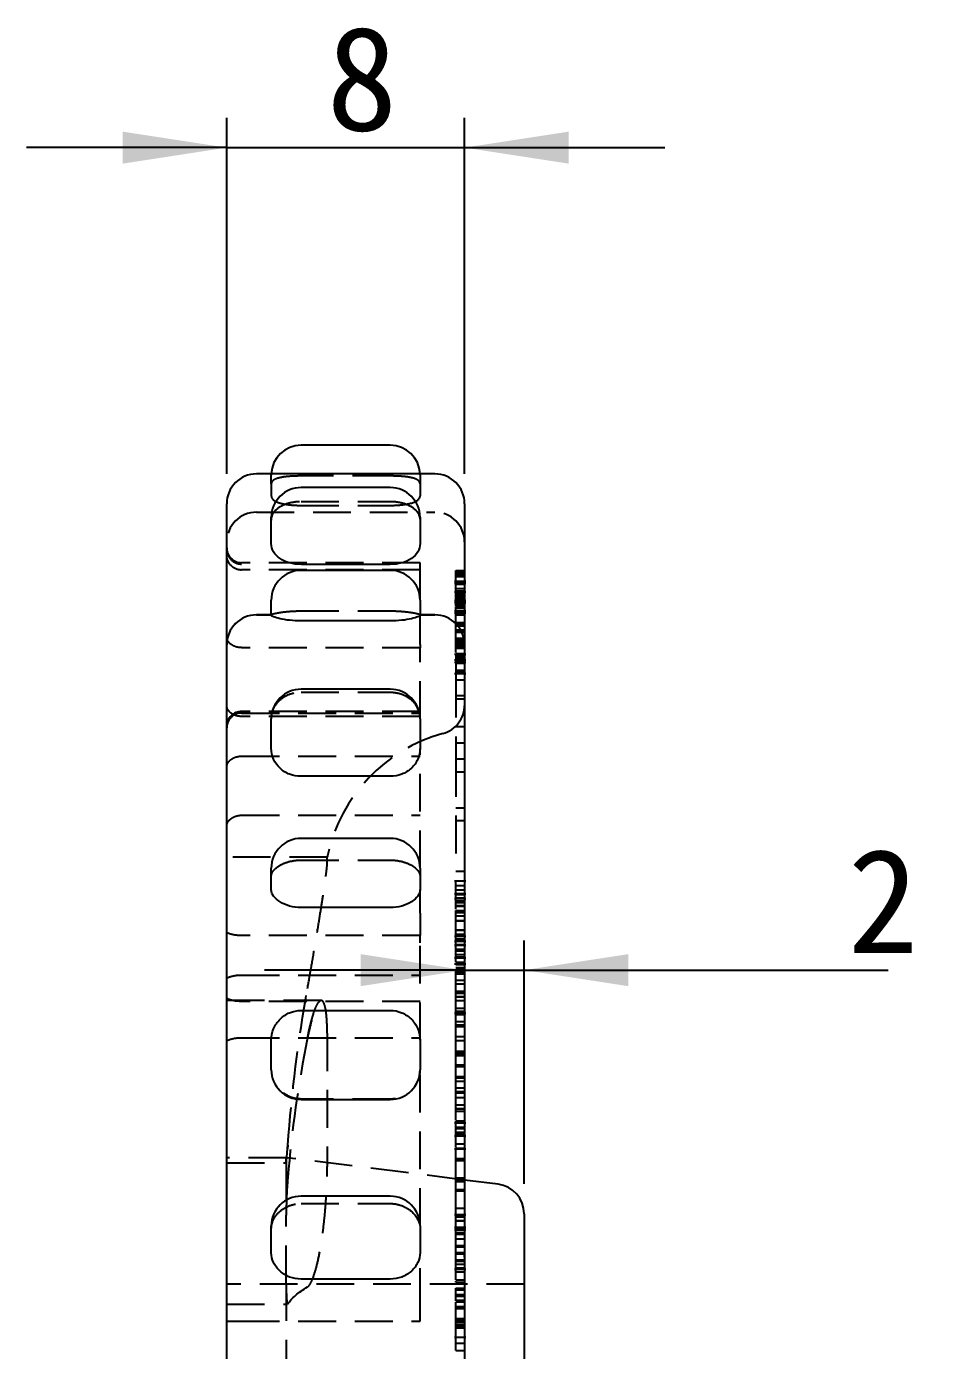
# Model space of a CAD drawing. Extents: x 2 to 295, y 1 to 209.
# Drawn here: x 204.65 to 234.91, y 118.83 to 163.33 of the extents above; entities that cross this region are included whole.
import ezdxf

# ---------------------------------------------------------------- set-up
doc = ezdxf.new("R2010")
doc.units = 0
doc.linetypes.add('SLD-实线', pattern=[0])
doc.linetypes.add('SLD-虚线', pattern=[1.905, 1.27, -0.635])
doc.layers.get('0').update_dxf_attribs({"linetype": 'CONTINUOUS'})
doc.layers.add('DIM', color=5, linetype='SLD-实线')
doc.styles.add('SLDTEXTSTYLE11', font='', dxfattribs={"width": 0.67})
doc.styles.add('SLDTEXTSTYLE12', font='')
doc.styles.get('SLDTEXTSTYLE11').set_extended_font_data('宋体')
doc.styles.get('SLDTEXTSTYLE12').set_extended_font_data('宋体')
doc.dimstyles.new('SLDDIMSTYLE2', dxfattribs={"dimtxt": 3.5, "dimasz": 3.5, "dimexe": 0, "dimexo": 0.0625, "dimgap": 0.875, "dimtad": 2, "dimrnd": 1e-09, "dimzin": 12, "dimdsep": 46, "dimtxsty": 'SLDTEXTSTYLE11', "dimsah": 1, "dimcen": 0.09, "dimadec": 0, "dimazin": 0, "dimtfac": 1, "dimtmove": 0, "dimatfit": 0, "dimfxl": 0, "dimtolj": 1, "dimtzin": 12, "dimarcsym": 0})

# ---------------------------------------------------------------- blocks, each defined once
blk = doc.blocks.new('_D_2')
at = {"layer": 'DIM'}
for p, q in [((211.379, 148.293), (211.379, 160.261)), ((219.379, 148.293), (219.379, 160.261)), ((211.379, 159.261), (204.649, 159.261)), ((211.379, 159.261), (219.379, 159.261)), ((219.379, 159.261), (226.11, 159.261))]:
    blk.add_line(p, q, dxfattribs=at)
for points in [[(211.379, 159.261), (207.879, 159.799), (207.879, 158.722)], [(219.379, 159.261), (222.879, 158.722), (222.879, 159.799)]]:
    blk.add_solid(points, dxfattribs=at)
at = {"layer": 'DIM', "insert": (214.738, 163.334), "char_height": 3.5, "attachment_point": 1, "style": 'SLDTEXTSTYLE12'}
blk.add_mtext('8', dxfattribs=at)
blk = doc.blocks.new('_D_3')
at = {"layer": 'DIM'}
for p, q in [((221.379, 124.425), (221.379, 132.613)), ((219.379, 131.613), (212.649, 131.613)), ((219.379, 131.613), (221.379, 131.613)), ((221.379, 131.613), (233.617, 131.613))]:
    blk.add_line(p, q, dxfattribs=at)
for points in [[(219.379, 131.613), (215.879, 132.151), (215.879, 131.074)], [(221.379, 131.613), (224.879, 131.074), (224.879, 132.151)]]:
    blk.add_solid(points, dxfattribs=at)
at = {"layer": 'DIM', "insert": (232.255, 135.686), "char_height": 3.5, "attachment_point": 1, "style": 'SLDTEXTSTYLE12'}
blk.add_mtext('2', dxfattribs=at)

msp = doc.modelspace()

# ---------------------------------------------------------------- linework, layer by layer
at = {"color": 7, "linetype": 'SLD-实线'}
for p, q in [((216.879, 149.261), (213.879, 149.261)), ((218.379, 148.293), (212.379, 148.293)), ((216.879, 147.834), (213.879, 147.834)), ((211.379, 145.722), (211.379, 147.293)), ((219.379, 147.293), (219.379, 145.722)), ((212.879, 145.95), (212.879, 146.834)), ((217.879, 146.834), (217.879, 145.95)), ((211.379, 142.553), (211.379, 145.722)), ((219.379, 145.722), (219.379, 142.553)), ((216.879, 145.251), (213.879, 145.251)), ((216.879, 145.052), (213.879, 145.052)), ((219.417, 144.321), (219.379, 144.321)), ((212.879, 143.535), (212.879, 144.052)), ((217.879, 144.052), (217.879, 143.535)), ((212.879, 143.553), (212.379, 143.553)), ((216.879, 143.351), (213.879, 143.351)), ((218.379, 143.553), (217.879, 143.553)), ((219.417, 143.681), (219.379, 143.681)), ((219.417, 143.608), (219.379, 143.608)), ((211.379, 139.346), (211.379, 142.552)), ((219.379, 142.679), (219.379, 142.611)), ((219.379, 142.552), (219.379, 139.346)), ((219.379, 142.044), (219.417, 142.044)), ((219.379, 141.97), (219.417, 141.97)), ((216.879, 141.055), (213.879, 141.055)), ((212.879, 139.069), (212.879, 140.055)), ((217.879, 140.055), (217.879, 139.069)), ((211.379, 133.635), (211.379, 139.346)), ((219.379, 139.346), (219.379, 133.635)), ((216.879, 138.128), (213.879, 138.128)), ((216.879, 136.042), (213.879, 136.042)), ((212.879, 134.309), (212.879, 135.042)), ((217.879, 135.042), (217.879, 134.309)), ((219.417, 134.168), (219.379, 134.168)), ((219.417, 134.009), (219.379, 134.009)), ((211.379, 129.001), (211.379, 133.635)), ((216.879, 133.715), (213.879, 133.715)), ((219.379, 133.635), (219.379, 129.001)), ((219.379, 132.75), (219.417, 132.75)), ((219.379, 132.591), (219.417, 132.591)), ((219.417, 132.016), (219.379, 132.016)), ((219.417, 131.812), (219.379, 131.812)), ((213.879, 130.259), (216.879, 130.259)), ((212.879, 128.265), (212.879, 129.256)), ((217.879, 129.256), (217.879, 128.265)), ((211.379, 121.88), (211.379, 129.001)), ((219.379, 129.001), (219.379, 121.88)), ((213.879, 127.265), (216.879, 127.265)), ((219.379, 126.485), (219.417, 126.485)), ((219.379, 126.04), (219.417, 126.04)), ((220.503, 124.418), (219.379, 124.558)), ((216.879, 124.014), (213.879, 124.014)), ((221.379, 123.425), (221.379, 115.191)), ((212.879, 122.112), (212.879, 123.014)), ((217.879, 123.014), (217.879, 122.112)), ((219.417, 122.965), (219.379, 122.965)), ((211.379, 116.737), (211.379, 121.88)), ((219.379, 121.88), (219.379, 116.737)), ((216.879, 121.226), (213.879, 121.226)), ((219.379, 119.276), (219.417, 119.276))]:
    msp.add_line(p, q, dxfattribs=at)
at = {"color": 7, "linetype": 'SLD-虚线'}
for p, q in [((212.88, 148.293), (212.879, 148.261)), ((212.879, 147.962), (212.879, 148.261)), ((216.879, 148.224), (213.879, 148.224)), ((217.879, 148.261), (217.879, 148.293)), ((217.879, 148.261), (217.879, 147.962)), ((212.879, 147.962), (212.879, 147.761)), ((217.879, 147.962), (217.879, 147.761)), ((212.879, 147.761), (212.879, 147.553)), ((213.879, 147.37), (216.879, 147.37)), ((217.879, 147.761), (217.879, 147.553)), ((212.379, 147.005), (218.379, 147.005)), ((213.879, 147.235), (216.879, 147.235)), ((217.879, 145.308), (211.879, 145.308)), ((217.879, 144.052), (217.879, 145.308)), ((211.879, 145.062), (211.879, 145.067)), ((217.879, 145.067), (211.879, 145.067)), ((219.417, 144.675), (219.042, 144.675)), ((219.079, 144.967), (219.079, 145.044)), ((219.079, 145.044), (219.379, 145.044)), ((219.079, 145.044), (219.379, 145.044)), ((219.079, 145.044), (219.379, 145.044)), ((219.079, 145.044), (219.379, 145.044)), ((219.079, 145.039), (219.379, 145.039)), ((219.079, 145.001), (219.379, 145.001)), ((219.079, 144.848), (219.079, 144.967)), ((219.079, 144.967), (219.379, 144.967)), ((219.079, 144.932), (219.379, 144.932)), ((219.079, 144.893), (219.379, 144.893)), ((219.079, 144.848), (219.379, 144.848)), ((219.079, 143.832), (219.079, 144.848)), ((219.079, 144.654), (219.379, 144.654)), ((219.417, 144.61), (219.042, 144.61)), ((219.379, 144.321), (219.042, 144.321)), ((219.079, 144.587), (219.379, 144.587)), ((219.079, 144.447), (219.379, 144.447)), ((219.079, 144.368), (219.379, 144.368)), ((219.079, 144.31), (219.379, 144.31)), ((219.379, 144.238), (219.079, 144.238)), ((219.079, 144.229), (219.379, 144.229)), ((219.079, 144.226), (219.379, 144.226)), ((219.079, 144.225), (219.379, 144.225)), ((219.417, 144.028), (219.042, 144.028)), ((219.417, 143.958), (219.042, 143.958)), ((219.079, 144.19), (219.379, 144.19)), ((219.079, 144.123), (219.379, 144.123)), ((219.079, 144.119), (219.379, 144.119)), ((219.079, 144.071), (219.379, 144.071)), ((219.079, 144.027), (219.379, 144.027)), ((219.079, 144.005), (219.379, 144.005)), ((219.079, 143.987), (219.379, 143.987)), ((219.079, 143.912), (219.379, 143.912)), ((219.079, 143.876), (219.379, 143.876)), ((219.079, 143.832), (219.379, 143.832)), ((219.079, 143.778), (219.379, 143.778)), ((212.379, 143.551), (212.879, 143.551)), ((213.879, 143.688), (216.879, 143.688)), ((217.879, 143.551), (218.379, 143.551)), ((217.879, 143.264), (217.879, 143.535)), ((219.379, 143.681), (219.042, 143.681)), ((219.379, 143.608), (219.042, 143.608)), ((219.079, 143.66), (219.379, 143.66)), ((219.079, 143.64), (219.379, 143.64)), ((219.079, 143.585), (219.379, 143.585)), ((219.079, 143.577), (219.379, 143.577)), ((219.079, 143.552), (219.379, 143.552)), ((217.879, 142.554), (217.879, 143.264)), ((219.079, 143.296), (219.379, 143.296)), ((219.079, 143.227), (219.379, 143.227)), ((219.079, 143.208), (219.379, 143.208)), ((219.079, 143.201), (219.379, 143.201)), ((219.079, 143.197), (219.379, 143.197)), ((219.079, 143.19), (219.379, 143.19)), ((219.079, 143.047), (219.379, 143.047)), ((219.079, 143.03), (219.379, 143.03)), ((219.079, 142.976), (219.379, 142.976)), ((217.879, 142.451), (211.879, 142.451)), ((217.879, 142.554), (217.879, 142.451)), ((217.879, 142.395), (217.879, 142.451)), ((219.079, 142.775), (219.379, 142.775)), ((219.079, 142.761), (219.379, 142.761)), ((219.079, 142.761), (219.379, 142.761)), ((219.079, 142.733), (219.379, 142.733)), ((219.079, 142.721), (219.379, 142.721)), ((219.079, 142.679), (219.379, 142.679)), ((219.079, 142.673), (219.379, 142.673)), ((219.079, 142.629), (219.379, 142.629)), ((219.079, 142.624), (219.379, 142.624)), ((219.079, 142.623), (219.379, 142.623)), ((219.079, 142.611), (219.379, 142.611)), ((219.079, 142.57), (219.379, 142.57)), ((219.079, 142.549), (219.379, 142.549)), ((219.079, 142.294), (219.079, 142.549)), ((219.079, 142.528), (219.379, 142.528)), ((219.079, 142.514), (219.379, 142.514)), ((219.079, 142.492), (219.379, 142.492)), ((219.079, 142.435), (219.379, 142.435)), ((217.879, 140.055), (217.879, 142.395)), ((219.042, 142.239), (219.417, 142.239)), ((219.042, 142.044), (219.379, 142.044)), ((219.079, 142.262), (219.379, 142.262)), ((219.079, 142.251), (219.079, 141.935)), ((219.079, 142.251), (219.379, 142.251)), ((219.079, 142.229), (219.379, 142.229)), ((219.079, 142.206), (219.379, 142.206)), ((219.079, 142.175), (219.379, 142.175)), ((219.079, 142.126), (219.379, 142.126)), ((219.079, 142.075), (219.379, 142.075)), ((219.079, 142.054), (219.379, 142.054)), ((219.079, 142.001), (219.379, 142.001)), ((219.042, 141.97), (219.379, 141.97)), ((219.042, 141.582), (219.417, 141.582)), ((219.079, 141.935), (219.379, 141.935)), ((219.079, 141.935), (219.079, 141.375)), ((219.079, 141.935), (219.379, 141.935)), ((219.079, 141.7), (219.379, 141.7)), ((219.079, 141.656), (219.379, 141.656)), ((219.079, 141.625), (219.379, 141.625)), ((219.079, 141.375), (219.079, 138.711)), ((219.079, 141.375), (219.379, 141.375)), ((213.879, 140.959), (216.879, 140.959)), ((219.079, 140.848), (219.379, 140.848)), ((219.079, 140.728), (219.379, 140.728)), ((217.879, 140.308), (211.879, 140.308)), ((211.879, 140.257), (211.879, 140.256)), ((211.879, 140.256), (217.879, 140.256)), ((217.879, 140.139), (211.879, 140.139)), ((217.874, 140.079), (217.879, 140.038)), ((219.079, 139.808), (219.379, 139.808)), ((217.879, 135.042), (217.879, 139.057)), ((219.079, 139.249), (219.379, 139.249)), ((211.879, 138.807), (217.879, 138.807)), ((219.079, 138.711), (219.079, 134.938)), ((219.079, 138.711), (219.379, 138.711)), ((219.079, 138.281), (219.379, 138.281)), ((211.879, 136.818), (217.879, 136.818)), ((219.079, 137.073), (219.379, 137.073)), ((219.079, 136.642), (219.379, 136.642)), ((214.757, 135.408), (211.379, 135.408)), ((213.879, 135.312), (216.879, 135.312)), ((214.757, 135.199), (214.757, 135.408)), ((219.079, 134.938), (219.379, 134.938)), ((219.417, 134.602), (219.042, 134.602)), ((219.379, 134.442), (219.079, 134.442)), ((217.879, 134.244), (217.879, 134.309)), ((217.879, 133.524), (217.879, 134.244)), ((219.379, 134.168), (219.042, 134.168)), ((219.379, 134.009), (219.042, 134.009)), ((219.079, 134.316), (219.379, 134.316)), ((219.079, 134.192), (219.379, 134.192)), ((219.079, 134.153), (219.379, 134.153)), ((219.079, 134.039), (219.379, 134.039)), ((217.879, 133.524), (217.879, 132.774)), ((219.079, 133.948), (219.379, 133.948)), ((219.079, 133.914), (219.379, 133.914)), ((219.079, 133.883), (219.379, 133.883)), ((219.079, 133.784), (219.379, 133.784)), ((219.079, 133.761), (219.379, 133.761)), ((219.079, 133.281), (219.079, 133.616)), ((219.079, 133.616), (219.379, 133.616)), ((219.079, 133.548), (219.379, 133.548)), ((219.079, 133.441), (219.379, 133.441)), ((219.079, 133.281), (219.379, 133.281)), ((219.079, 132.472), (219.079, 133.281)), ((219.079, 133.275), (219.379, 133.275)), ((217.879, 132.774), (211.879, 132.774)), ((217.879, 132.528), (217.879, 132.774)), ((219.042, 132.75), (219.379, 132.75)), ((219.079, 132.964), (219.379, 132.964)), ((219.079, 132.96), (219.379, 132.96)), ((219.079, 132.82), (219.379, 132.82)), ((219.079, 132.814), (219.379, 132.814)), ((219.079, 132.795), (219.379, 132.795)), ((219.079, 132.67), (219.379, 132.67)), ((217.879, 129.256), (217.879, 132.528)), ((219.042, 132.591), (219.379, 132.591)), ((219.417, 132.44), (219.042, 132.44)), ((219.079, 132.628), (219.379, 132.628)), ((219.079, 132.479), (219.379, 132.479)), ((219.079, 132.316), (219.379, 132.316)), ((219.079, 132.273), (219.379, 132.273)), ((219.079, 132.264), (219.379, 132.264)), ((219.379, 132.016), (219.042, 132.016)), ((219.379, 131.812), (219.042, 131.812)), ((219.079, 132.14), (219.379, 132.14)), ((219.079, 132.064), (219.379, 132.064)), ((219.079, 131.882), (219.379, 131.882)), ((219.079, 131.872), (219.379, 131.872)), ((219.079, 131.805), (219.379, 131.805)), ((211.879, 131.448), (217.879, 131.448)), ((219.079, 131.702), (219.379, 131.702)), ((219.079, 131.665), (219.379, 131.665)), ((219.079, 131.611), (219.379, 131.611)), ((219.079, 131.545), (219.379, 131.545)), ((219.079, 131.513), (219.379, 131.513)), ((219.079, 131.492), (219.379, 131.492)), ((219.079, 131.276), (219.379, 131.276)), ((219.079, 131.158), (219.379, 131.158)), ((219.079, 130.901), (219.379, 130.901)), ((214.559, 130.596), (211.379, 130.596)), ((214.559, 130.592), (211.379, 130.592)), ((217.879, 130.56), (211.879, 130.56)), ((219.079, 130.841), (219.379, 130.841)), ((219.079, 130.731), (219.379, 130.731)), ((219.079, 130.721), (219.379, 130.721)), ((219.079, 130.587), (219.379, 130.587)), ((219.042, 130.163), (219.417, 130.163)), ((219.079, 130.339), (219.379, 130.339)), ((219.079, 129.884), (219.079, 130.238)), ((219.079, 130.238), (219.379, 130.238)), ((219.079, 130.125), (219.379, 130.125)), ((219.079, 129.248), (219.079, 129.884)), ((219.079, 129.884), (219.379, 129.884)), ((219.079, 129.771), (219.379, 129.771)), ((219.079, 129.768), (219.379, 129.768)), ((219.079, 129.75), (219.379, 129.75)), ((219.079, 129.713), (219.379, 129.713)), ((211.879, 129.341), (217.879, 129.341)), ((214.757, 129.489), (214.757, 125.013)), ((219.079, 129.378), (219.379, 129.378)), ((219.079, 128.892), (219.079, 129.248)), ((219.079, 129.248), (219.379, 129.248)), ((219.079, 128.043), (219.079, 128.892)), ((219.079, 128.892), (219.379, 128.892)), ((219.079, 128.871), (219.379, 128.871)), ((219.079, 128.836), (219.379, 128.836)), ((219.079, 128.833), (219.379, 128.833)), ((219.079, 128.778), (219.379, 128.778)), ((219.079, 128.741), (219.379, 128.741)), ((217.879, 123.014), (217.879, 128.265)), ((219.079, 128.425), (219.379, 128.425)), ((219.079, 128.378), (219.379, 128.378)), ((219.079, 127.655), (219.079, 128.043)), ((219.079, 128.043), (219.379, 128.043)), ((219.079, 127.99), (219.379, 127.99)), ((219.079, 127.882), (219.379, 127.882)), ((217.047, 127.298), (216.879, 127.278)), ((219.079, 127.655), (219.379, 127.655)), ((219.079, 127.334), (219.079, 127.655)), ((219.079, 127.537), (219.379, 127.537)), ((219.079, 127.49), (219.379, 127.49)), ((219.079, 127.337), (219.379, 127.337)), ((219.079, 127.334), (219.379, 127.334)), ((216.879, 127.278), (213.879, 127.278)), ((219.079, 127.082), (219.379, 127.082)), ((219.079, 126.963), (219.379, 126.963)), ((219.079, 126.95), (219.379, 126.95)), ((219.079, 126.948), (219.379, 126.948)), ((219.079, 126.867), (219.379, 126.867)), ((219.042, 126.485), (219.379, 126.485)), ((219.079, 126.545), (219.379, 126.545)), ((219.079, 126.144), (219.079, 126.532)), ((219.079, 126.532), (219.379, 126.532)), ((219.079, 126.479), (219.379, 126.479)), ((219.042, 126.04), (219.379, 126.04)), ((219.079, 126.34), (219.379, 126.34)), ((219.079, 126.294), (219.379, 126.294)), ((219.079, 126.161), (219.379, 126.161)), ((219.079, 126.144), (219.379, 126.144)), ((219.079, 125.646), (219.079, 126.144)), ((219.079, 126.124), (219.379, 126.124)), ((219.079, 126.078), (219.379, 126.078)), ((213.432, 125.725), (213.423, 125.605)), ((219.042, 125.603), (219.417, 125.603)), ((219.079, 125.774), (219.379, 125.774)), ((219.079, 125.63), (219.379, 125.63)), ((219.079, 125.627), (219.379, 125.627)), ((219.079, 125.211), (219.079, 125.56)), ((213.379, 125.308), (211.379, 125.308)), ((211.379, 125.137), (213.382, 125.137)), ((211.379, 125.137), (213.382, 125.137)), ((213.379, 125.161), (213.379, 125.308)), ((219.379, 124.558), (213.379, 125.308)), ((213.379, 125.161), (213.379, 123.377)), ((213.383, 125.146), (213.382, 125.152)), ((219.079, 125.277), (219.379, 125.277)), ((219.079, 125.247), (219.379, 125.247)), ((219.079, 125.237), (219.379, 125.237)), ((219.079, 125.211), (219.379, 125.211)), ((219.079, 124.632), (219.079, 125.211)), ((219.079, 124.632), (219.379, 124.632)), ((219.079, 124.194), (219.079, 124.632)), ((219.079, 124.569), (219.379, 124.569)), ((219.079, 124.55), (219.379, 124.55)), ((219.079, 124.51), (219.379, 124.51)), ((219.079, 124.24), (219.379, 124.24)), ((219.079, 124.2), (219.379, 124.2)), ((219.079, 124.194), (219.379, 124.194)), ((219.079, 123.615), (219.079, 124.194)), ((219.079, 124.191), (219.379, 124.191)), ((213.879, 123.766), (216.879, 123.766)), ((213.379, 121.092), (213.379, 123.377)), ((219.417, 123.389), (219.042, 123.389)), ((219.079, 123.424), (219.079, 123.615)), ((219.079, 123.615), (219.379, 123.615)), ((219.379, 123.327), (219.079, 123.327)), ((219.079, 123.315), (219.379, 123.315)), ((219.379, 122.965), (219.042, 122.965)), ((219.417, 122.879), (219.042, 122.879)), ((219.079, 123.196), (219.379, 123.196)), ((219.079, 123.19), (219.379, 123.19)), ((219.079, 122.959), (219.379, 122.959)), ((219.079, 122.869), (219.379, 122.869)), ((219.079, 122.785), (219.379, 122.785)), ((219.079, 122.736), (219.379, 122.736)), ((219.079, 122.577), (219.379, 122.577)), ((217.879, 120.328), (217.879, 122.112)), ((219.079, 122.358), (219.379, 122.358)), ((219.079, 122.315), (219.379, 122.315)), ((219.079, 122.124), (219.379, 122.124)), ((219.079, 121.923), (219.079, 122.081)), ((219.079, 122.081), (219.379, 122.081)), ((219.379, 121.965), (219.379, 122.081)), ((219.042, 121.559), (219.417, 121.559)), ((219.079, 121.476), (219.079, 121.88)), ((219.079, 121.88), (219.379, 121.88)), ((219.079, 121.83), (219.379, 121.83)), ((219.079, 121.734), (219.379, 121.734)), ((219.079, 121.61), (219.379, 121.61)), ((219.079, 121.569), (219.379, 121.569)), ((213.379, 121.092), (213.379, 117.524)), ((219.079, 121.476), (219.379, 121.476)), ((219.079, 121.205), (219.079, 121.476)), ((219.079, 121.205), (219.379, 121.205)), ((219.079, 121.123), (219.379, 121.123)), ((219.079, 121.112), (219.379, 121.112)), ((221.379, 121.058), (211.379, 121.058)), ((219.079, 120.518), (219.079, 120.927)), ((219.079, 120.927), (219.379, 120.927)), ((219.079, 120.868), (219.379, 120.868)), ((219.079, 120.713), (219.379, 120.713)), ((219.079, 120.653), (219.379, 120.653)), ((211.379, 120.39), (213.426, 120.39)), ((211.379, 120.389), (213.426, 120.389)), ((213.426, 120.402), (213.432, 120.394)), ((217.879, 119.808), (217.879, 120.328)), ((219.079, 120.518), (219.379, 120.518)), ((219.079, 120.498), (219.079, 120.518)), ((219.079, 120.498), (219.379, 120.498)), ((219.079, 120.482), (219.379, 120.482)), ((219.079, 120.466), (219.379, 120.466)), ((219.079, 120.46), (219.379, 120.46)), ((219.079, 120.304), (219.379, 120.304)), ((219.079, 120.299), (219.379, 120.299)), ((219.079, 120.284), (219.379, 120.284)), ((219.079, 120.269), (219.379, 120.269)), ((219.079, 120.244), (219.379, 120.244)), ((211.879, 119.808), (217.879, 119.808)), ((219.079, 119.905), (219.379, 119.905)), ((219.079, 119.873), (219.379, 119.873)), ((219.079, 119.83), (219.379, 119.83)), ((219.079, 119.785), (219.379, 119.785)), ((219.079, 119.589), (219.079, 119.745)), ((219.079, 119.706), (219.379, 119.706)), ((219.079, 119.677), (219.379, 119.677)), ((219.079, 119.631), (219.379, 119.631)), ((219.079, 119.589), (219.379, 119.589)), ((219.042, 119.276), (219.379, 119.276)), ((219.079, 119.276), (219.379, 119.276)), ((219.079, 119.079), (219.379, 119.079)), ((219.079, 118.827), (219.379, 118.827))]:
    msp.add_line(p, q, dxfattribs=at)
at = {"color": 7, "linetype": 'SLD-实线'}
for centre, start, end in [((213.879, 148.261), 90, 178.1721), ((216.879, 148.261), 1.8279, 90), ((212.379, 147.293), 90, 180), ((218.379, 147.293), 0, 90), ((213.879, 146.834), 90, 180), ((216.879, 146.834), 0, 90), ((213.879, 144.052), 90, 180), ((216.879, 144.052), 0, 90), ((212.379, 142.553), 90, 180), ((218.379, 142.553), 0, 90), ((213.879, 140.055), 90, 180), ((216.879, 140.055), 0, 90), ((213.879, 135.042), 90, 180), ((216.879, 135.042), 0, 90), ((213.879, 128.265), 180, 270), ((216.879, 128.265), 270, 0), ((220.379, 123.425), 0, 82.875), ((213.879, 123.014), 90, 180), ((216.879, 123.014), 0, 90)]:
    msp.add_arc(centre, 1, start, end, dxfattribs=at)
at = {"color": 7, "linetype": 'SLD-虚线'}
for centre, radius, start, end in [((212.379, 146.005), 1, 90, 180), ((218.379, 146.005), 1, 0, 90), ((211.879, 145.808), 0.5, 180, 270), ((212.379, 142.551), 1, 90, 180), ((218.379, 142.551), 1, 0, 90), ((211.879, 139.808), 0.5, 90, 180), ((218.379, 140.53), 1, 285.4181, 0), ((220.093, 134.317), 5.446, 105.4181, 167.4672), ((275.752, 121.944), 62.464, 167.46723, 167.55186)]:
    msp.add_arc(centre, radius, start, end, dxfattribs=at)
for points, knots in [([(213.879, 148.224), (213.747, 148.224), (213.617, 148.22), (213.375, 148.202), (213.264, 148.188), (213.08, 148.146), (213.006, 148.119), (212.906, 148.051), (212.879, 148.009), (212.879, 147.962)], [0, 0, 0, 0, 0.25, 0.25, 0.5, 0.5, 0.75, 0.75, 1, 1, 1, 1]), ([(217.879, 147.962), (217.879, 148.009), (217.853, 148.05), (217.753, 148.119), (217.679, 148.146), (217.495, 148.188), (217.384, 148.202), (217.143, 148.22), (217.012, 148.224), (216.879, 148.224)], [0, 0, 0, 0, 0.25, 0.25, 0.5, 0.5, 0.75, 0.75, 1, 1, 1, 1]), ([(212.879, 147.553), (212.879, 147.503), (212.905, 147.456), (213.006, 147.375), (213.08, 147.341), (213.264, 147.288), (213.375, 147.268), (213.616, 147.241), (213.747, 147.235), (213.879, 147.235)], [0, 0, 0, 0, 0.25, 0.25, 0.5, 0.5, 0.75, 0.75, 1, 1, 1, 1]), ([(212.879, 146.714), (212.879, 146.81), (212.905, 146.901), (213.006, 147.064), (213.08, 147.135), (213.264, 147.251), (213.375, 147.296), (213.615, 147.355), (213.747, 147.37), (213.879, 147.37)], [0, 0, 0, 0, 0.25, 0.25, 0.5, 0.5, 0.75, 0.75, 1, 1, 1, 1]), ([(216.879, 147.235), (217.012, 147.235), (217.141, 147.241), (217.383, 147.268), (217.494, 147.288), (217.771, 147.368), (217.879, 147.452), (217.879, 147.553)], [0, 0, 0, 0, 0.25, 0.25, 0.5, 0.5, 1, 1, 1, 1]), ([(216.879, 147.37), (217.012, 147.37), (217.142, 147.355), (217.384, 147.296), (217.495, 147.251), (217.679, 147.135), (217.753, 147.064), (217.853, 146.902), (217.879, 146.81), (217.879, 146.714)], [0, 0, 0, 0, 0.25, 0.25, 0.5, 0.5, 0.75, 0.75, 1, 1, 1, 1]), ([(211.379, 145.766), (211.379, 145.633), (211.433, 145.504), (211.617, 145.318), (211.747, 145.263), (211.879, 145.263)], [0, 0, 0, 0, 0.5, 0.5, 1, 1, 1, 1]), ([(211.879, 145.062), (211.745, 145.062), (211.614, 145.12), (211.432, 145.311), (211.379, 145.443), (211.379, 145.576)], [0, 0, 0, 0, 0.5, 0.5, 1, 1, 1, 1]), ([(219.079, 142.549), (219.079, 142.595), (219.079, 142.685), (219.079, 142.818), (219.079, 142.945), (219.079, 143.067), (219.079, 143.182), (219.079, 143.292), (219.079, 143.396), (219.079, 143.493), (219.079, 143.582), (219.079, 143.665), (219.079, 143.739), (219.079, 143.805), (219.079, 143.864), (219.079, 143.913), (219.079, 143.957), (219.079, 143.977), (219.079, 143.987)], [0, 0, 0, 0, 0.0823665, 0.1600069, 0.2327437, 0.3022429, 0.3683078, 0.4313463, 0.4926726, 0.552847, 0.6114311, 0.6682747, 0.723495, 0.777689, 0.8319038, 0.8869194, 0.9426146, 1, 1, 1, 1]), ([(212.879, 143.562), (212.879, 143.57), (212.905, 143.581), (213.006, 143.607), (213.08, 143.622), (213.264, 143.651), (213.375, 143.664), (213.616, 143.682), (213.747, 143.688), (213.879, 143.688)], [0, 0, 0, 0, 0.25, 0.25, 0.5, 0.5, 0.75, 0.75, 1, 1, 1, 1]), ([(216.879, 143.688), (217.012, 143.688), (217.141, 143.683), (217.383, 143.664), (217.494, 143.651), (217.771, 143.608), (217.879, 143.577), (217.879, 143.562)], [0, 0, 0, 0, 0.25, 0.25, 0.5, 0.5, 1, 1, 1, 1]), ([(211.88, 142.453), (211.828, 142.456), (211.718, 142.462), (211.569, 142.525), (211.455, 142.617), (211.391, 142.717), (211.386, 142.778), (211.384, 142.806)], [0, 0, 0, 0, 0.180107, 0.379009, 0.583278, 0.805395, 1, 1, 1, 1]), ([(212.879, 140.038), (212.879, 140.164), (212.905, 140.286), (213.006, 140.511), (213.08, 140.612), (213.264, 140.78), (213.375, 140.846), (213.615, 140.935), (213.747, 140.959), (213.879, 140.959)], [0, 0, 0, 0, 0.25, 0.25, 0.5, 0.5, 0.75, 0.75, 1, 1, 1, 1]), ([(216.879, 140.959), (216.991, 140.949), (217.215, 140.93), (217.51, 140.778), (217.731, 140.569), (217.798, 140.389), (217.828, 140.31)], [0, 0, 0, 0, 0.262143, 0.524226, 0.787842, 1, 1, 1, 1]), ([(211.879, 140.257), (211.747, 140.257), (211.617, 140.202), (211.433, 140.016), (211.379, 139.886), (211.379, 139.753)], [0, 0, 0, 0, 0.5, 0.5, 1, 1, 1, 1]), ([(211.881, 140.14), (211.829, 140.143), (211.72, 140.149), (211.572, 140.211), (211.457, 140.304), (211.39, 140.41), (211.384, 140.477), (211.381, 140.511)], [0, 0, 0, 0, 0.171666, 0.362185, 0.559851, 0.777373, 1, 1, 1, 1]), ([(211.386, 138.436), (211.386, 138.463), (211.386, 138.525), (211.445, 138.627), (211.555, 138.724), (211.706, 138.793), (211.821, 138.803), (211.881, 138.807)], [0, 0, 0, 0, 0.177851, 0.405742, 0.613032, 0.801184, 1, 1, 1, 1]), ([(211.386, 136.454), (211.386, 136.479), (211.385, 136.538), (211.441, 136.635), (211.549, 136.733), (211.699, 136.799), (211.817, 136.822), (211.878, 136.818), (211.879, 136.818)], [0, 0, 0, 0, 0.171255, 0.397656, 0.603643, 0.794203, 0.996467, 1, 1, 1, 1]), ([(212.879, 134.768), (212.879, 134.832), (212.905, 134.898), (213.006, 135.026), (213.08, 135.088), (213.264, 135.192), (213.375, 135.236), (213.616, 135.296), (213.747, 135.312), (213.879, 135.312)], [0, 0, 0, 0, 0.25, 0.25, 0.5, 0.5, 0.75, 0.75, 1, 1, 1, 1]), ([(216.879, 135.312), (217.012, 135.312), (217.141, 135.296), (217.383, 135.236), (217.494, 135.193), (217.771, 135.035), (217.879, 134.896), (217.879, 134.768)], [0, 0, 0, 0, 0.25, 0.25, 0.5, 0.5, 1, 1, 1, 1]), ([(214.097, 131.001), (214.135, 131.211), (214.173, 131.427), (214.25, 131.873), (214.29, 132.104), (214.367, 132.558), (214.405, 132.783), (214.479, 133.229), (214.513, 133.441), (214.577, 133.844), (214.607, 134.036), (214.659, 134.381), (214.682, 134.536), (214.719, 134.808), (214.733, 134.92), (214.752, 135.097), (214.757, 135.161), (214.757, 135.199)], [0, 0, 0, 0, 0.125, 0.125, 0.25, 0.25, 0.375, 0.375, 0.5, 0.5, 0.625, 0.625, 0.75, 0.75, 0.875, 0.875, 1, 1, 1, 1]), ([(219.079, 134.192), (219.079, 134.316), (219.079, 134.55), (219.079, 134.577), (219.079, 134.589)], [0, 0, 0, 0, 0.532095, 1, 1, 1, 1]), ([(219.079, 133.659), (219.079, 133.733), (219.079, 133.925), (219.079, 134.09), (219.079, 134.192)], [0, 0, 0, 0, 0.385794, 1, 1, 1, 1]), ([(211.88, 132.775), (211.815, 132.777), (211.679, 132.782), (211.511, 132.819), (211.411, 132.858), (211.389, 132.872), (211.386, 132.874)], [0, 0, 0, 0, 0.3170875, 0.6625142, 0.9451786, 1, 1, 1, 1]), ([(219.079, 131.882), (219.079, 132.016), (219.079, 132.285), (219.079, 132.445), (219.079, 132.427), (219.079, 132.423)], [0, 0, 0, 0, 0.4359377, 0.8725775, 1, 1, 1, 1]), ([(219.079, 130.339), (219.079, 130.361), (219.079, 130.404), (219.079, 130.478), (219.079, 130.558), (219.079, 130.644), (219.079, 130.735), (219.079, 130.833), (219.079, 130.936), (219.079, 131.044), (219.079, 131.154), (219.079, 131.263), (219.079, 131.371), (219.079, 131.477), (219.079, 131.581), (219.079, 131.684), (219.079, 131.785), (219.079, 131.849), (219.079, 131.882)], [0, 0, 0, 0, 0.071554, 0.140164, 0.206625, 0.27073, 0.333559, 0.395821, 0.458574, 0.52176, 0.584454, 0.645159, 0.704052, 0.762664, 0.820712, 0.879385, 0.938748, 1, 1, 1, 1]), ([(211.385, 131.348), (211.386, 131.348), (211.401, 131.358), (211.479, 131.391), (211.621, 131.428), (211.769, 131.449), (211.858, 131.446), (211.879, 131.445)], [0, 0, 0, 0, 0.01449, 0.260626, 0.561438, 0.895863, 1, 1, 1, 1]), ([(211.88, 130.561), (211.815, 130.563), (211.679, 130.567), (211.512, 130.605), (211.412, 130.644), (211.389, 130.658), (211.386, 130.661)], [0, 0, 0, 0, 0.314332, 0.657671, 0.940391, 1, 1, 1, 1]), ([(214.097, 129.345), (214.126, 129.479), (214.182, 129.747), (214.27, 130.073), (214.358, 130.33), (214.443, 130.504), (214.511, 130.591), (214.547, 130.587), (214.559, 130.585)], [0, 0, 0, 0, 0.1804888, 0.3609815, 0.5414698, 0.721953, 0.9023461, 1, 1, 1, 1]), ([(214.757, 129.489), (214.757, 129.67), (214.752, 129.83), (214.733, 130.111), (214.719, 130.231), (214.682, 130.42), (214.66, 130.491), (214.608, 130.58), (214.578, 130.598), (214.514, 130.582), (214.479, 130.548), (214.406, 130.43), (214.368, 130.345), (214.29, 130.129), (214.252, 130), (214.174, 129.701), (214.135, 129.529), (214.098, 129.343)], [0, 0, 0, 0, 0.125, 0.125, 0.25, 0.25, 0.375, 0.375, 0.5, 0.5, 0.625, 0.625, 0.75, 0.75, 0.875, 0.875, 1, 1, 1, 1]), ([(219.079, 130.18), (219.079, 130.179), (219.079, 130.176), (219.079, 130.277), (219.079, 130.339)], [0, 0, 0, 0, 0.385799, 1, 1, 1, 1]), ([(211.384, 129.241), (211.409, 129.253), (211.465, 129.28), (211.612, 129.32), (211.761, 129.342), (211.853, 129.339), (211.879, 129.338)], [0, 0, 0, 0, 0.240555, 0.540228, 0.873208, 1, 1, 1, 1]), ([(217.879, 128.275), (217.871, 128.163), (217.858, 127.979), (217.759, 127.822), (217.719, 127.76)], [0, 0, 0, 0, 0.60536, 1, 1, 1, 1]), ([(213.879, 127.278), (213.766, 127.288), (213.554, 127.305), (213.377, 127.422), (213.294, 127.476)], [0, 0, 0, 0, 0.534233, 1, 1, 1, 1]), ([(219.079, 126.574), (219.079, 126.618), (219.079, 126.787), (219.079, 127.015), (219.079, 127.227), (219.079, 127.299), (219.079, 127.334)], [0, 0, 0, 0, 0.120837, 0.462251, 0.730938, 1, 1, 1, 1]), ([(219.079, 126.041), (219.079, 126.043), (219.079, 126.045), (219.079, 126.095), (219.079, 126.101)], [0, 0, 0, 0, 0.8855346, 1, 1, 1, 1]), ([(213.382, 125.149), (213.382, 125.146), (213.383, 125.132), (213.393, 125.225), (213.409, 125.419), (213.424, 125.621), (213.432, 125.725)], [0, 0, 0, 0, 0.100145, 0.393879, 0.687852, 1, 1, 1, 1]), ([(213.432, 124.639), (213.417, 124.452), (213.403, 124.224), (213.384, 123.765), (213.379, 123.547), (213.379, 123.377)], [0, 0, 0, 0, 0.5, 0.5, 1, 1, 1, 1]), ([(214.097, 120.965), (214.135, 120.987), (214.173, 121.036), (214.25, 121.181), (214.29, 121.28), (214.367, 121.519), (214.405, 121.66), (214.479, 121.985), (214.513, 122.163), (214.577, 122.549), (214.607, 122.76), (214.659, 123.193), (214.682, 123.417), (214.719, 123.88), (214.733, 124.11), (214.752, 124.567), (214.757, 124.795), (214.757, 125.013)], [0, 0, 0, 0, 0.125, 0.125, 0.25, 0.25, 0.375, 0.375, 0.5, 0.5, 0.625, 0.625, 0.75, 0.75, 0.875, 0.875, 1, 1, 1, 1]), ([(212.879, 122.911), (212.879, 123.019), (212.905, 123.127), (213.006, 123.332), (213.08, 123.427), (213.264, 123.588), (213.375, 123.654), (213.616, 123.743), (213.747, 123.766), (213.879, 123.766)], [0, 0, 0, 0, 0.25, 0.25, 0.5, 0.5, 0.75, 0.75, 1, 1, 1, 1]), ([(216.879, 123.766), (217.012, 123.766), (217.141, 123.743), (217.383, 123.654), (217.494, 123.588), (217.771, 123.348), (217.879, 123.127), (217.879, 122.911)], [0, 0, 0, 0, 0.25, 0.25, 0.5, 0.5, 1, 1, 1, 1]), ([(219.079, 122.736), (219.079, 122.844), (219.079, 123.059), (219.079, 123.29), (219.079, 123.384), (219.079, 123.38), (219.079, 123.379)], [0, 0, 0, 0, 0.309003, 0.615478, 0.858054, 1, 1, 1, 1]), ([(219.079, 121.83), (219.079, 121.861), (219.079, 121.922), (219.079, 122.02), (219.079, 122.121), (219.079, 122.224), (219.079, 122.336), (219.079, 122.46), (219.079, 122.594), (219.079, 122.687), (219.079, 122.736)], [0, 0, 0, 0, 0.132243, 0.257224, 0.37673, 0.490494, 0.604453, 0.726298, 0.857201, 1, 1, 1, 1]), ([(213.379, 121.092), (213.379, 121.011), (213.38, 120.934), (213.383, 120.791), (213.385, 120.725), (213.39, 120.609), (213.393, 120.558), (213.401, 120.476), (213.405, 120.444), (213.41, 120.422)], [0, 0, 0, 0, 0.25, 0.25, 0.5, 0.5, 0.75, 0.75, 1, 1, 1, 1]), ([(219.079, 121.133), (219.079, 121.119), (219.079, 121.103), (219.079, 121.159), (219.079, 121.162)], [0, 0, 0, 0, 0.936055, 1, 1, 1, 1]), ([(219.079, 119.83), (219.079, 119.905), (219.079, 120.055), (219.079, 120.288), (219.079, 120.395), (219.079, 120.456)], [0, 0, 0, 0, 0.304282, 0.60796, 1, 1, 1, 1]), ([(219.079, 118.827), (219.079, 118.828), (219.079, 118.831), (219.079, 118.848), (219.079, 118.873), (219.079, 118.905), (219.079, 118.949), (219.079, 118.999), (219.079, 119.06), (219.079, 119.128), (219.079, 119.203), (219.079, 119.282), (219.079, 119.364), (219.079, 119.45), (219.079, 119.54), (219.079, 119.634), (219.079, 119.731), (219.079, 119.797), (219.079, 119.83)], [0, 0, 0, 0, 0.0823665, 0.1600069, 0.2327437, 0.3022429, 0.3683078, 0.4313463, 0.4926726, 0.552847, 0.6114311, 0.6682747, 0.723495, 0.777689, 0.8319038, 0.8869194, 0.9426146, 1, 1, 1, 1])]:
    msp.add_open_spline(points, degree=3, knots=knots, dxfattribs=at)
at = {"color": 7, "linetype": 'SLD-实线'}
for points, knots in [([(213.879, 145.251), (213.747, 145.251), (213.617, 145.267), (213.375, 145.333), (213.264, 145.383), (212.988, 145.57), (212.879, 145.752), (212.879, 145.95)], [0, 0, 0, 0, 0.25, 0.25, 0.5, 0.5, 1, 1, 1, 1]), ([(217.879, 145.95), (217.879, 145.851), (217.853, 145.757), (217.753, 145.585), (217.679, 145.508), (217.495, 145.383), (217.383, 145.334), (217.143, 145.268), (217.012, 145.251), (216.879, 145.251)], [0, 0, 0, 0, 0.25, 0.25, 0.5, 0.5, 0.75, 0.75, 1, 1, 1, 1]), ([(213.879, 143.351), (213.747, 143.351), (213.617, 143.358), (213.375, 143.385), (213.264, 143.404), (213.08, 143.446), (213.006, 143.468), (212.906, 143.507), (212.879, 143.523), (212.879, 143.535)], [0, 0, 0, 0, 0.25, 0.25, 0.5, 0.5, 0.75, 0.75, 1, 1, 1, 1]), ([(217.879, 143.535), (217.879, 143.523), (217.853, 143.507), (217.753, 143.468), (217.679, 143.446), (217.495, 143.404), (217.384, 143.385), (217.143, 143.358), (217.012, 143.351), (216.879, 143.351)], [0, 0, 0, 0, 0.25, 0.25, 0.5, 0.5, 0.75, 0.75, 1, 1, 1, 1]), ([(213.879, 138.128), (213.747, 138.128), (213.617, 138.152), (213.375, 138.245), (213.264, 138.313), (212.988, 138.571), (212.879, 138.815), (212.879, 139.069)], [0, 0, 0, 0, 0.25, 0.25, 0.5, 0.5, 1, 1, 1, 1]), ([(217.879, 139.069), (217.879, 138.942), (217.853, 138.819), (217.753, 138.59), (217.679, 138.486), (217.495, 138.314), (217.383, 138.245), (217.143, 138.153), (217.012, 138.128), (216.879, 138.128)], [0, 0, 0, 0, 0.25, 0.25, 0.5, 0.5, 0.75, 0.75, 1, 1, 1, 1]), ([(213.879, 133.715), (213.747, 133.715), (213.617, 133.733), (213.375, 133.8), (213.264, 133.848), (213.08, 133.964), (213.006, 134.032), (212.906, 134.17), (212.879, 134.242), (212.879, 134.309)], [0, 0, 0, 0, 0.25, 0.25, 0.5, 0.5, 0.75, 0.75, 1, 1, 1, 1]), ([(217.879, 134.309), (217.879, 134.242), (217.853, 134.171), (217.753, 134.032), (217.679, 133.965), (217.495, 133.849), (217.384, 133.8), (217.143, 133.733), (217.012, 133.715), (216.879, 133.715)], [0, 0, 0, 0, 0.25, 0.25, 0.5, 0.5, 0.75, 0.75, 1, 1, 1, 1]), ([(219.379, 133.914), (219.379, 133.853), (219.379, 133.791), (219.379, 133.721), (219.379, 133.72)], [0, 0, 0, 0, 0.990219, 1, 1, 1, 1]), ([(212.879, 129.256), (212.879, 129.387), (212.905, 129.517), (213.006, 129.759), (213.08, 129.87), (213.264, 130.056), (213.375, 130.131), (213.615, 130.232), (213.747, 130.259), (213.879, 130.259)], [0, 0, 0, 0, 0.25, 0.25, 0.5, 0.5, 0.75, 0.75, 1, 1, 1, 1]), ([(216.879, 130.259), (217.012, 130.259), (217.142, 130.233), (217.384, 130.131), (217.495, 130.056), (217.679, 129.871), (217.753, 129.759), (217.853, 129.518), (217.879, 129.387), (217.879, 129.256)], [0, 0, 0, 0, 0.25, 0.25, 0.5, 0.5, 0.75, 0.75, 1, 1, 1, 1]), ([(213.879, 121.226), (213.747, 121.226), (213.617, 121.251), (213.375, 121.344), (213.264, 121.413), (213.08, 121.58), (213.006, 121.68), (212.906, 121.89), (212.879, 122.002), (212.879, 122.112)], [0, 0, 0, 0, 0.25, 0.25, 0.5, 0.5, 0.75, 0.75, 1, 1, 1, 1]), ([(217.879, 122.112), (217.879, 122.002), (217.853, 121.891), (217.753, 121.68), (217.679, 121.58), (217.495, 121.413), (217.384, 121.344), (217.143, 121.251), (217.012, 121.226), (216.879, 121.226)], [0, 0, 0, 0, 0.25, 0.25, 0.5, 0.5, 0.75, 0.75, 1, 1, 1, 1])]:
    msp.add_open_spline(points, degree=3, knots=knots, dxfattribs=at)
at = {"color": 7, "linetype": 'SLD-虚线'}
for points in [[(213.432, 125.725), (213.564, 127.492), (213.786, 129.252), (214.097, 131.001)], [(214.098, 129.343), (213.786, 127.785), (213.564, 126.217), (213.432, 124.639)], [(213.432, 120.394), (213.564, 120.585), (213.786, 120.775), (214.097, 120.965)], [(211.379, 119.808), (211.532, 119.808), (211.704, 119.808), (211.879, 119.808)]]:
    msp.add_open_spline(points, degree=3, dxfattribs=at)

# ---------------------------------------------------------------- dimensions: what is measured, and where the dimension line sits
at = {"layer": 'DIM'}
for base, p1, p2, picture, middle in [((219.379, 159.261), (211.379, 147.293), (219.379, 147.293), '_D_2', (215.419, 159.261)), ((221.379, 131.613), (219.379, 147.293), (221.379, 123.425), '_D_3', (232.936, 131.613))]:
    dim = msp.add_linear_dim(base=base, p1=p1, p2=p2, dimstyle='SLDDIMSTYLE2', dxfattribs=at)
    dim.commit()
    dim.dimension.update_dxf_attribs({"geometry": picture, "text_midpoint": middle, "dimtype": 160})

doc.saveas('drawing.dxf')
